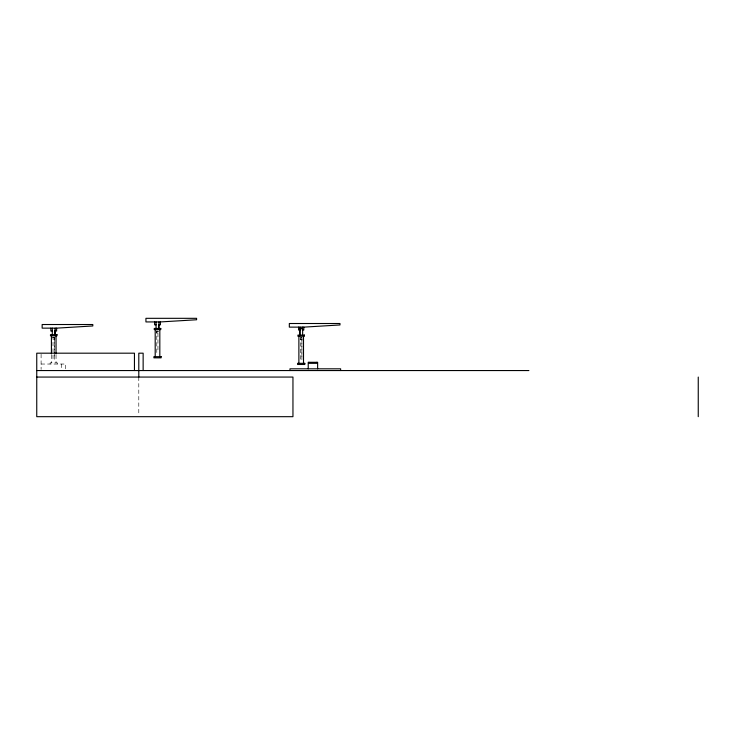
<?xml version="1.0" encoding="UTF-8"?>
<svg xmlns="http://www.w3.org/2000/svg" width="735" height="735" viewBox="0 0 735 735"><rect width="100%" height="100%" fill="white"/><g stroke="black" fill="none" stroke-linecap="round" stroke-linejoin="round"><path stroke-width="0.55" stroke-dasharray="3.67 2.76" d="M158.236 331.053L156.785 331.053L156.785 353.489L158.236 353.489M156.353 331.31L158.668 331.31M157.896 332.927L156.353 332.927L156.353 330.686M52.571 337.521L54.886 337.521M300.036 337.953L302.351 337.953M54.454 339.432L54.454 357.522M300.036 339.57L302.351 339.57M301.91 339.864L301.91 357.963M41.096 364.036L65.7 364.036L65.7 370.55M157.942 333.221L157.942 351.321M138.796 377.064L138.796 415.551M61.354 364.036L61.354 369.466M57.348 364.036L57.348 362.879L50.109 362.879L50.109 364.036M56.044 355.051L56.044 362.879M54.886 336.896L54.886 339.138L52.571 339.138L52.571 336.896M51.413 355.051L51.413 362.879M41.096 354.27L41.096 369.466M54.454 337.264L53.003 337.264L53.003 359.7L54.454 359.7L54.454 337.264M301.91 337.696L300.468 337.696L300.468 360.132L301.91 360.132L301.91 337.696"/><path stroke-width="1.1" d="M56.623 328.141L92.812 325.972L92.812 324.521L42.152 324.521L42.152 328.141L56.623 328.141L56.623 331.035L55.18 331.035M160.405 321.93L196.594 319.762L196.594 318.319L145.934 318.319L145.934 321.93L160.405 321.93L160.405 324.824L158.962 324.824M303.794 327.13L339.983 324.962L339.983 323.51L289.324 323.51L289.324 327.13L303.794 327.13L303.794 330.024L302.351 330.024L302.351 327.13M156.068 324.824L154.616 324.824L154.616 321.93M302.636 328.582L299.742 328.582L299.742 335.096M300.036 330.024L298.585 330.024L298.585 327.13M52.286 331.035L50.834 331.035L50.834 328.141M36.75 370.55L528.897 370.55M36.75 377.064L292.953 377.064L292.953 416.681L36.75 416.681L36.75 353.186L134.45 353.186L134.45 370.55M698.25 377.064L698.25 416.681M340.636 370.55L340.636 368.814L289.976 368.814L289.976 370.55M317.63 368.814L317.63 362.3L308.222 362.3L308.222 368.814M316.914 362.3L316.914 363.32L308.948 363.32L308.948 362.3M303.509 336.253L303.509 363.32M302.636 329.666L302.636 335.096M300.036 327.13L300.036 335.72M298.879 336.253L298.879 363.32M159.826 329.602L159.826 356.677M158.962 321.93L158.962 328.444M158.668 324.87L158.668 329.069M156.068 321.93L156.068 328.444M155.195 329.602L155.195 356.677M143.141 370.55L143.141 353.186L138.796 353.186L138.796 377.064M56.044 335.812L56.044 353.93M55.18 328.141L55.18 334.655M54.886 330.107L54.886 335.279M52.286 328.141L52.286 334.655M51.413 335.812L51.413 353.93M160.772 328.444L154.258 328.444L154.258 329.602L160.772 329.602L160.772 328.444M56.99 334.655L50.476 334.655L50.476 335.812L56.99 335.812L56.99 334.655M304.446 335.096L297.932 335.096L297.932 336.253L304.446 336.253L304.446 335.096M161.13 356.677L153.891 356.677L153.891 357.835L161.13 357.835L161.13 356.677M304.804 363.32L297.574 363.32L297.574 364.477L304.804 364.477L304.804 363.32"/></g></svg>
